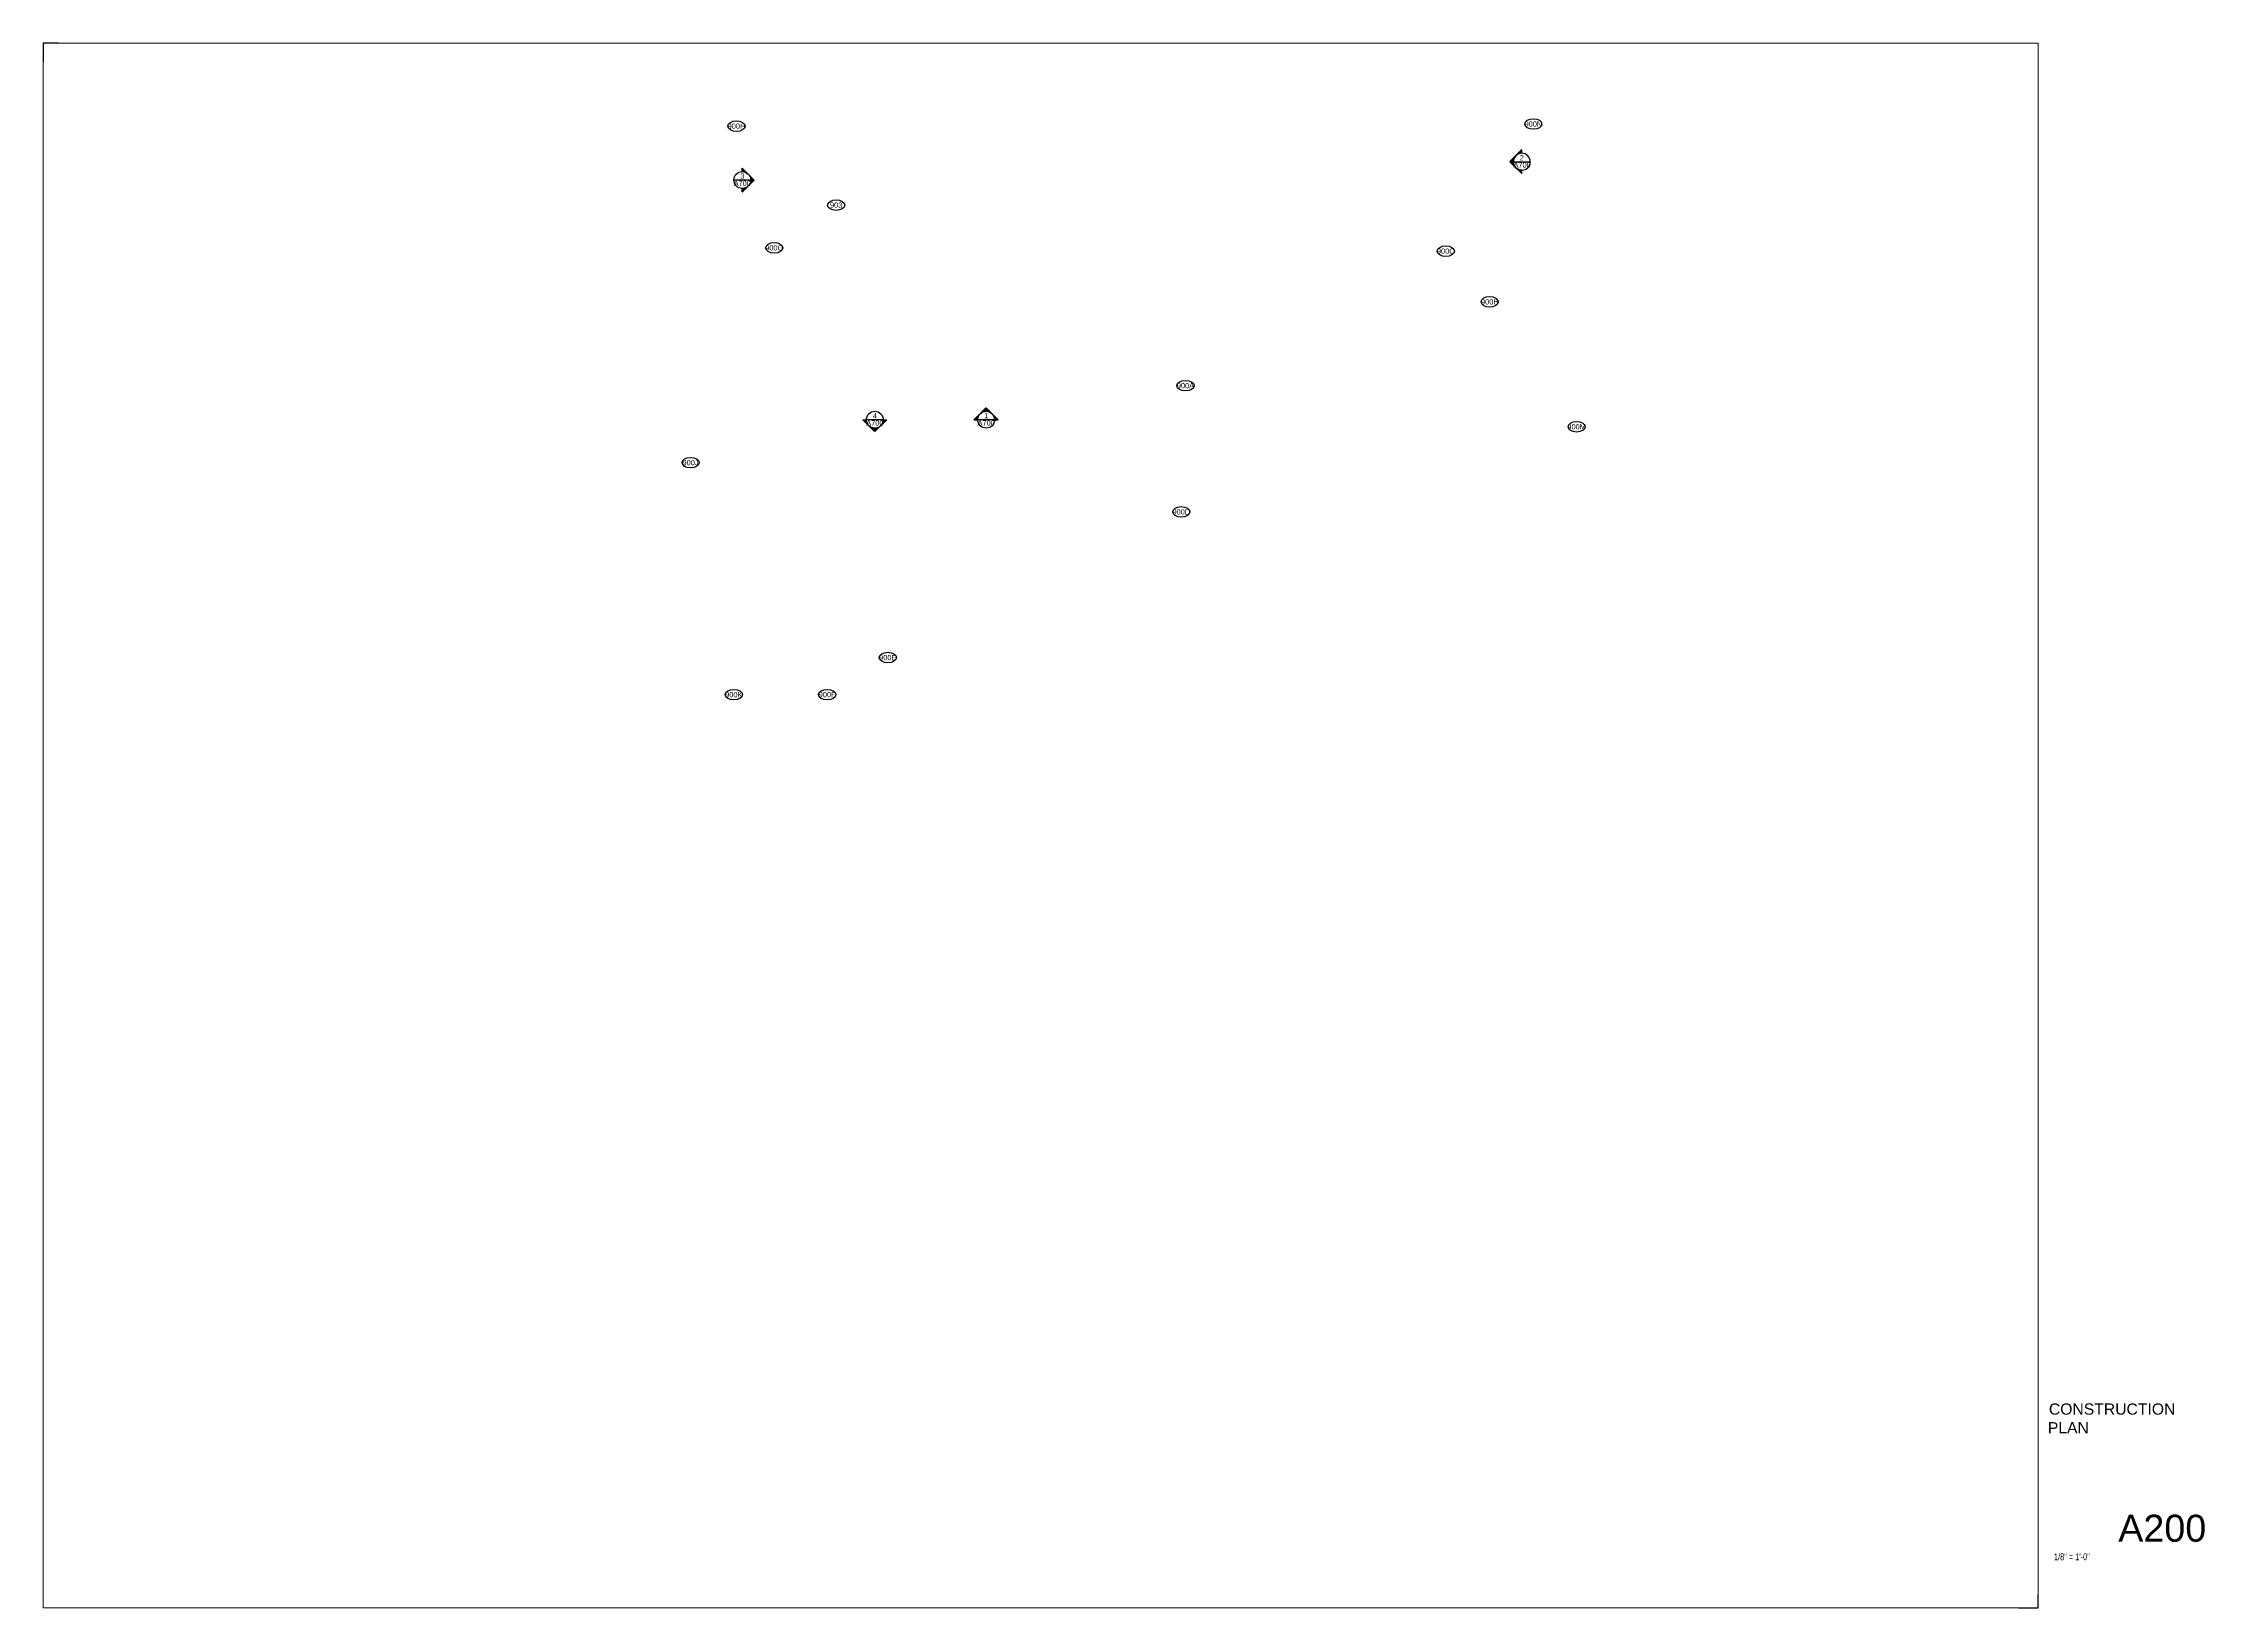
# Paper-space layout 'A200 - CONSTRUCTION PLAN 30x42' of a CAD drawing. Header units: inches. Extents: x 1.5 to 41.6, y 0.5 to 29.5.
# The model-space entities are those that its viewports show. They can reach past a viewport. Long polylines and large blocks are cut down to what shows.
import ezdxf
from ezdxf.enums import TextEntityAlignment as Align

# ---------------------------------------------------------------- set-up
doc = ezdxf.new("R2010")
doc.units = ezdxf.units.IN
doc.header["$LTSCALE"] = 96
doc.header["$MEASUREMENT"] = 0
for name, color, linetype in [('A-Anno-Flor', 7, 'Continuous'), ('A-Door-Iden', 7, 'Continuous'), ('TTLB', 254, 'Continuous')]:
    doc.layers.add(name, color=color, linetype=linetype)
doc.layers.add('Viewport', color=14, linetype='Continuous', plot=False)
doc.styles.add('OTJ_Title1', font='swiss.ttf')
doc.styles.add('XFINE', font='helvlght.shx', dxfattribs={"width": 0.85, "bigfont": 'special.shx'})
doc.styles.add('XFINE_0', font='swissl.ttf')
doc.styles.add('XFINE_1-8', font='swissl.ttf', dxfattribs={"height": 10})
doc.styles.add('XFINE_6', font='swissl.ttf', dxfattribs={"height": 0.208333})

# ---------------------------------------------------------------- blocks, each defined once
blk = doc.blocks.new('A$C3ABF1B89')
at = {"layer": 'TTLB', "color": 7, "style": 'OTJ_Title1', "width": 0.7}
blk.add_attdef('SHEET', text='', height=0.5, dxfattribs=at).set_placement((1.882, 0.593), align=Align.MIDDLE_CENTER)
at = {"layer": 'TTLB', "color": 7, "style": 'XFINE', "width": 0.75}
blk.add_attdef('SCALE', text='', height=0.125, dxfattribs=at).set_placement((0.208, 0.125), align=Align.TOP_CENTER)
blk = doc.blocks.new('OTJCustomDoorTag-P')
at = {"color": 4}
blk.add_ellipse((0, 0), major_axis=(-2.03, 0), ratio=0.615385, dxfattribs=at)
at = {"style": 'XFINE_0', "width": 0.7}
blk.add_attdef('DOOR:NUM', text='', height=1, dxfattribs=at).set_placement((0, 0), align=Align.MIDDLE)
at = {"style": 'XFINE_0', "width": 0.7, "flags": 1}
for tag, p in [('DOOR:HDWR', (5.16, -4)), ('DOOR:MAT', (5.16, -5.85)), ('DOOR:FRAME', (5.16, -7.66)), ('DOOR:NEWRELOC', (5.16, -9.46)), ('DOOR:RATING', (5.16, -11.26)), ('DOOR:ROOM', (5.16, -13.01)), ('DOOR:TYPE', (5.16, -14.63)), ('DOOR:COST', (5.16, -16.25))]:
    blk.add_attdef(tag, text='', height=1, dxfattribs=at).set_placement(p, align=Align.MIDDLE_LEFT)
blk = doc.blocks.new('OTJ_Elev')
at = {"color": 0}
blk.add_line((2, 0), (-2, 0), dxfattribs=at)
blk.add_circle((0, 0), 2, dxfattribs=at)
at = {"color": 0, "style": 'XFINE_0', "width": 0.8}
blk.add_attdef('NUMBER', text='', height=1, dxfattribs=at).set_placement((0, 0.38), align=Align.CENTER)
blk.add_attdef('SHEET', text='', height=1, dxfattribs=at).set_placement((0, -0.42), align=Align.TOP_CENTER)
blk = doc.blocks.new('OTJ_Elev_Arrow')
h = blk.add_hatch()
h.set_pattern_fill('_USER', color=0, scale=0.008, angle=90, style=0, pattern_type=0)
h.set_pattern_definition([(90, (0, 0), (-0.008, 5e-19), [])])
h.paths.add_polyline_path([(-1.41, 1.41), (-2.83, 0), (-2, 0, -0.198912)])
h.paths.add_polyline_path([(0, 2.83), (-1.41, 1.41, -0.414214), (1.41, 1.41)])
h.paths.add_polyline_path([(1.41, 1.41, -0.198912), (2, 0), (2.83, 0)])
h = blk.add_hatch(color=0)
h.paths.add_polyline_path([(-1.41, 1.41), (-2.83, 0), (-2, 0, -0.198912)])
h.paths.add_polyline_path([(0, 2.83), (-1.41, 1.41, -0.414214), (1.41, 1.41)])
h.paths.add_polyline_path([(1.9, 0.93), (1.8, 0.88, -0.114349), (2, 0), (2.83, 0)])
h.paths.add_polyline_path([(1.41, 1.41, -0.082683), (1.8, 0.88), (1.9, 0.93)])
at = {"color": 0}
blk.add_lwpolyline([(-2, 0), (-2.83, 0), (0, 2.83), (2.83, 0), (2, 0)], dxfattribs=at)
blk.add_lwpolyline([(-2, 0), (-2.83, 0), (0, 2.83), (2.83, 0), (2, 0)], dxfattribs=at)

msp = doc.modelspace()

# ---------------------------------------------------------------- block references
at = {"layer": 'A-Anno-Flor', "yscale": 4, "zscale": 4}
for p, xscale, rotation in [((1287.03, 1083.29), -4, 90), ((548.02, 1065.94), 4, 270), ((673.7, 838.68), 4, 180)]:
    msp.add_blockref('OTJ_Elev_Arrow', p, dxfattribs=dict(at, xscale=xscale, rotation=rotation))
at = {"layer": 'A-Anno-Flor'}
ref = msp.add_blockref('OTJ_Elev', (1287.03, 1083.27), dxfattribs=dict(at, xscale=-4, yscale=4, zscale=4))
ref.add_attrib('NUMBER', '2', dxfattribs={"layer": '0', "color": 0, "height": 5, "style": 'XFINE_1-8'}).set_placement((1287.03, 1083), align=Align.BOTTOM_CENTER)
ref.add_attrib('SHEET', 'A700', dxfattribs={"layer": '0', "color": 0, "height": 5, "style": 'XFINE_1-8'}).set_placement((1287.29, 1076.18), align=Align.BOTTOM_CENTER)
ref = msp.add_blockref('OTJ_Elev', (548.01, 1065.92), dxfattribs=dict(at, xscale=4, yscale=4, zscale=4))
ref.add_attrib('NUMBER', '3', dxfattribs={"layer": '0', "color": 0, "height": 5, "style": 'XFINE_1-8'}).set_placement((548.01, 1065.66), align=Align.BOTTOM_CENTER)
ref.add_attrib('SHEET', 'A700', dxfattribs={"layer": '0', "color": 0, "height": 5, "style": 'XFINE_1-8'}).set_placement((548.01, 1058.84), align=Align.BOTTOM_CENTER)
ref = msp.add_blockref('OTJ_Elev', (673.7, 838.68), dxfattribs=dict(at, xscale=4, yscale=4, zscale=4))
ref.add_attrib('NUMBER', '4', dxfattribs={"layer": '0', "color": 0, "height": 5, "style": 'XFINE_1-8'}).set_placement((673.7, 838.42), align=Align.BOTTOM_CENTER)
ref.add_attrib('SHEET', 'A700', dxfattribs={"layer": '0', "color": 0, "height": 5, "style": 'XFINE_1-8'}).set_placement((673.7, 831.59), align=Align.BOTTOM_CENTER)
at = {"layer": 'A-Anno-Flor', "xscale": -4, "yscale": 4, "zscale": 4}
msp.add_blockref('OTJ_Elev_Arrow', (779.24, 838.68), dxfattribs=at)
at = {"layer": 'A-Anno-Flor'}
ref = msp.add_blockref('OTJ_Elev', (779.24, 838.68), dxfattribs=dict(at, xscale=4, yscale=4, zscale=4))
ref.add_attrib('NUMBER', '1', dxfattribs={"layer": '0', "color": 0, "height": 5, "style": 'XFINE_1-8'}).set_placement((779.24, 838.42), align=Align.BOTTOM_CENTER)
ref.add_attrib('SHEET', 'A700', dxfattribs={"layer": '0', "color": 0, "height": 5, "style": 'XFINE_1-8'}).set_placement((779.24, 831.59), align=Align.BOTTOM_CENTER)
at = {"layer": 'A-Door-Iden', "color": 7, "linetype": 'Continuous', "lineweight": -3}
ref = msp.add_blockref('OTJCustomDoorTag-P', (542.5, 1117), dxfattribs=dict(at, xscale=4, yscale=4, zscale=4))
ref.add_attrib('DOOR:NUM', '900H', dxfattribs={"layer": '0', "height": 5, "style": 'XFINE_1-8'}).set_placement((542.5, 1117), align=Align.MIDDLE)
ref = msp.add_blockref('OTJCustomDoorTag-P', (1298, 1119), dxfattribs=dict(at, xscale=4, yscale=4, zscale=4))
ref.add_attrib('DOOR:NUM', '900N', dxfattribs={"layer": '0', "height": 5, "style": 'XFINE_1-8'}).set_placement((1298, 1119), align=Align.MIDDLE)
ref = msp.add_blockref('OTJCustomDoorTag-P', (637.01, 1042.17), dxfattribs=dict(at, xscale=4, yscale=4, zscale=4))
ref.add_attrib('DOOR:NUM', '903', dxfattribs={"layer": '0', "height": 5, "style": 'XFINE_1-8'}).set_placement((637.01, 1042.17), align=Align.MIDDLE)
ref = msp.add_blockref('OTJCustomDoorTag-P', (578.31, 1001.64), dxfattribs=dict(at, xscale=4, yscale=4, zscale=4))
ref.add_attrib('DOOR:NUM', '900G', dxfattribs={"layer": '0', "height": 5, "style": 'XFINE_1-8'}).set_placement((578.31, 1001.64), align=Align.MIDDLE)
ref = msp.add_blockref('OTJCustomDoorTag-P', (1214.98, 998.48), dxfattribs=dict(at, xscale=4, yscale=4, zscale=4))
ref.add_attrib('DOOR:NUM', '900C', dxfattribs={"layer": '0', "height": 5, "style": 'XFINE_1-8'}).set_placement((1214.98, 998.48), align=Align.MIDDLE)
ref = msp.add_blockref('OTJCustomDoorTag-P', (1256.52, 950.42), dxfattribs=dict(at, xscale=4, yscale=4, zscale=4))
ref.add_attrib('DOOR:NUM', '900B', dxfattribs={"layer": '0', "height": 5, "style": 'XFINE_1-8'}).set_placement((1256.52, 950.42), align=Align.MIDDLE)
ref = msp.add_blockref('OTJCustomDoorTag-P', (968.19, 870.97), dxfattribs=dict(at, xscale=4, yscale=4, zscale=4))
ref.add_attrib('DOOR:NUM', '900A', dxfattribs={"layer": '0', "height": 5, "style": 'XFINE_1-8'}).set_placement((968.19, 870.97), align=Align.MIDDLE)
ref = msp.add_blockref('OTJCustomDoorTag-P', (1339, 832), dxfattribs=dict(at, xscale=4, yscale=4, zscale=4))
ref.add_attrib('DOOR:NUM', '900M', dxfattribs={"layer": '0', "height": 5, "style": 'XFINE_1-8'}).set_placement((1339, 832), align=Align.MIDDLE)
ref = msp.add_blockref('OTJCustomDoorTag-P', (499, 798), dxfattribs=dict(at, xscale=4, yscale=4, zscale=4))
ref.add_attrib('DOOR:NUM', '900J', dxfattribs={"layer": '0', "height": 5, "style": 'XFINE_1-8'}).set_placement((499, 798), align=Align.MIDDLE)
ref = msp.add_blockref('OTJCustomDoorTag-P', (964.24, 751.29), dxfattribs=dict(at, xscale=4, yscale=4, zscale=4))
ref.add_attrib('DOOR:NUM', '900D', dxfattribs={"layer": '0', "height": 5, "style": 'XFINE_1-8'}).set_placement((964.24, 751.29), align=Align.MIDDLE)
ref = msp.add_blockref('OTJCustomDoorTag-P', (685.96, 613.15), dxfattribs=dict(at, xscale=4, yscale=4, zscale=4))
ref.add_attrib('DOOR:NUM', '900E', dxfattribs={"layer": '0', "height": 5, "style": 'XFINE_1-8'}).set_placement((685.96, 613.15), align=Align.MIDDLE)
ref = msp.add_blockref('OTJCustomDoorTag-P', (540, 578.03), dxfattribs=dict(at, xscale=4, yscale=4, zscale=4))
ref.add_attrib('DOOR:NUM', '900K', dxfattribs={"layer": '0', "height": 5, "style": 'XFINE_1-8'}).set_placement((540, 578.03), align=Align.MIDDLE)
ref = msp.add_blockref('OTJCustomDoorTag-P', (628.49, 578.03), dxfattribs=dict(at, xscale=4, yscale=4, zscale=4))
ref.add_attrib('DOOR:NUM', '900F', dxfattribs={"layer": '0', "height": 5, "style": 'XFINE_1-8'}).set_placement((628.49, 578.03), align=Align.MIDDLE)

psp = doc.layouts.new('A200 - CONSTRUCTION PLAN  30x42')

# ---------------------------------------------------------------- linework, layer by layer
at = {"layer": 'DefPoints'}
for points in [[(1.781, 29.501), (1.497, 29.501), (1.497, 29.158)], [(38.112, 0.498), (38.473, 0.498), (38.473, 0.746)], [(38.112, 0.498), (38.473, 0.498), (38.473, 0.746)]]:
    psp.add_lwpolyline(points, dxfattribs=at)

# ---------------------------------------------------------------- block references
ref = psp.add_blockref('A$C3ABF1B89', (38.893, 1.38))
ref.add_attrib('SCALE', '1/8" = 1\'-0"', dxfattribs={"layer": 'TTLB', "color": 7, "height": 0.125, "style": 'XFINE', "width": 0.75}).set_placement((39.1, 1.505), align=Align.TOP_CENTER)
ref.add_attrib('SHEET', 'A200', dxfattribs={"layer": 'TTLB', "color": 7, "height": 0.5, "style": 'OTJ_Title1'}).set_placement((40.775, 1.973), align=Align.MIDDLE_CENTER)

# ---------------------------------------------------------------- texts
at = {"insert": (38.654, 4.286), "char_height": 0.20833, "attachment_point": 1, "style": 'XFINE_6'}
psp.add_mtext_dynamic_manual_height_columns('\\pi0.019516;CONSTRUCTION PLAN', width=2.97762, gutter_width=0.417, heights=[1.555], dxfattribs=at)

# ---------------------------------------------------------------- viewports
at = {"layer": 'Viewport'}
psp.add_viewport(center=(19.985, 14.999), size=(36.976, 29.00289), view_center_point=(830.883, 453.92), view_height=1483.36321, dxfattribs=at)

doc.saveas('drawing.dxf')
